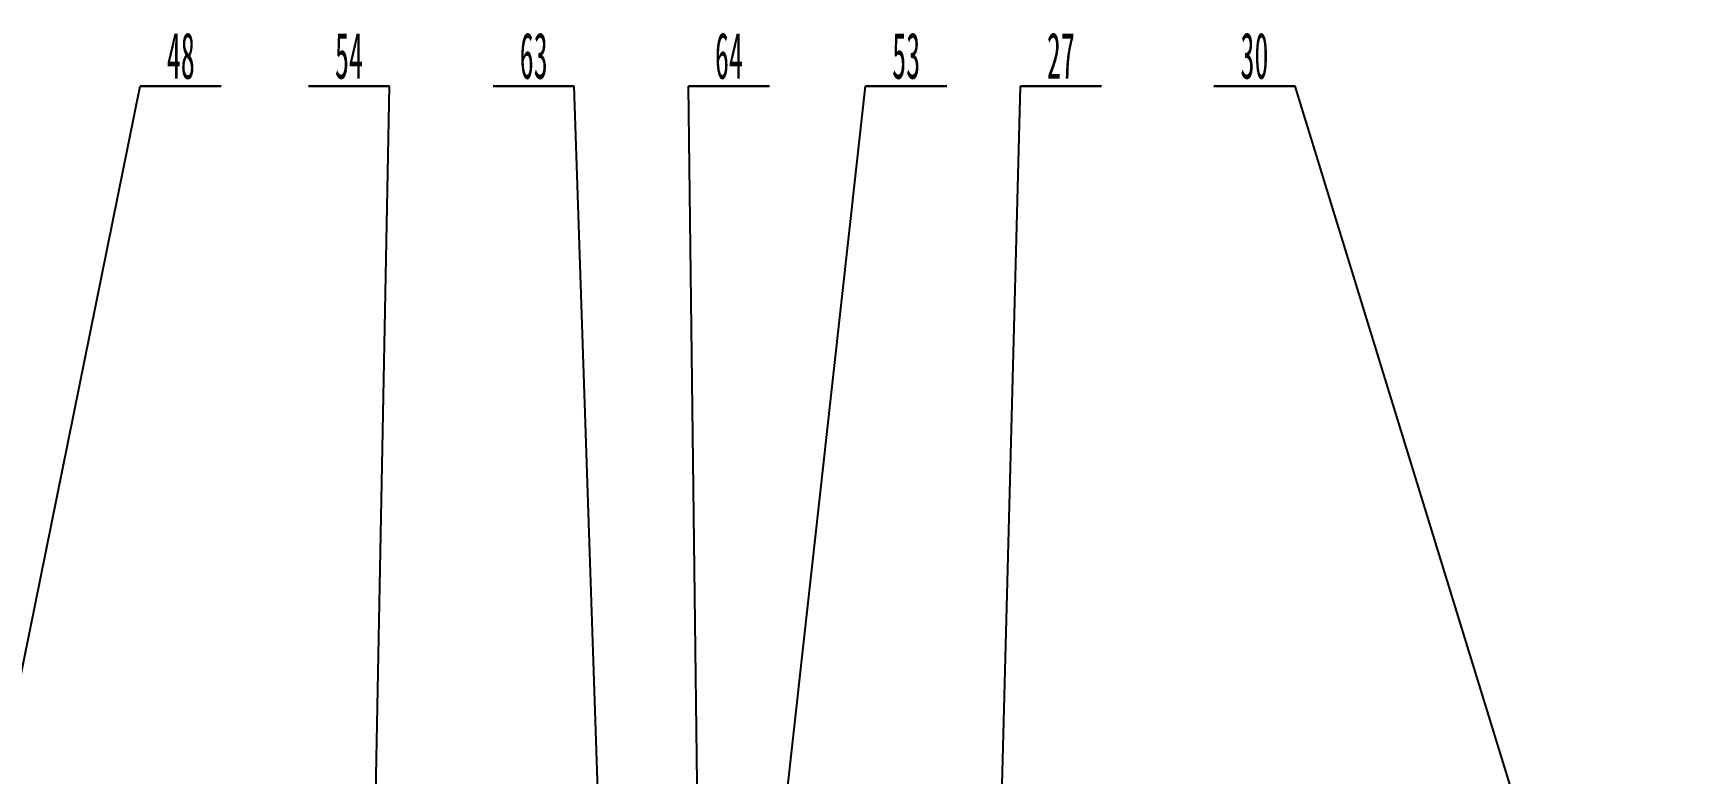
# Model space of a CAD drawing. Header units: millimetres. Extents: x 0 to 1189, y 0 to 841.
# Drawn here: x 331.2 to 580, y 398.9 to 510.6 of the extents above; entities that cross this region are included whole.
import ezdxf

# ---------------------------------------------------------------- set-up
doc = ezdxf.new("R2010")
doc.units = ezdxf.units.MM
doc.layers.add('符号', color=4, linetype='Continuous')
doc.styles.add('SLDTEXTSTYLE5', font='TXT', dxfattribs={"width": 0.44421})
doc.dimstyles.new('SLDDIMSTYLE1', dxfattribs={"dimtxt": 0.18, "dimasz": 0.8, "dimexe": 0, "dimexo": 0.0625, "dimgap": 0, "dimtad": 0, "dimtih": 1, "dimtoh": 1, "dimdec": 0, "dimrnd": 1e-09, "dimzin": 0, "dimdsep": 46, "dimtxsty": 'Standard', "dimblk1": 'DOT', "dimblk2": 'DOT', "dimsah": 1, "dimcen": 0.09, "dimadec": 0, "dimazin": 0, "dimtfac": 0.8, "dimtdec": 0, "dimtofl": 0, "dimtmove": 0, "dimatfit": 3, "dimldrblk": 'DOT', "dimfxl": 0, "dimfrac": 2, "dimtolj": 1, "dimtzin": 0, "dimarcsym": 0})

# ---------------------------------------------------------------- blocks, each defined once
blk = doc.blocks.new('SW_NOTE_0_54')
at = {"layer": '符号', "color": 0}
for p, q in [((0, 0), (12.24, 0)), ((12.24, 0), (0, 0)), ((0, 0), (12.24, 0)), ((12.24, 0), (0, 0)), ((0, 0), (12.24, 0)), ((12.24, 0), (0, 0))]:
    blk.add_line(p, q, dxfattribs=at)
at = {"layer": '符号', "color": 0, "insert": (6.12, 8.12), "char_height": 7, "attachment_point": 2, "style": 'SLDTEXTSTYLE5'}
blk.add_mtext('48', dxfattribs=at)
blk = doc.blocks.new('_Dot')
at = {"color": 0, "linetype": 'ByBlock', "lineweight": -2}
blk.add_line((-0.5, 0), (-1, 0), dxfattribs=at)
at = {"color": 0, "linetype": 'ByBlock', "const_width": 0.5}
blk.add_lwpolyline([(-0.25, 0, 1), (0.25, 0, 1)], format="xyb", close=True, dxfattribs=at)
blk = doc.blocks.new('SW_NOTE_0_55')
at = {"layer": '符号', "color": 0}
for p, q in [((-12.24, 0), (0, 0)), ((0, 0), (-12.24, 0)), ((-12.24, 0), (0, 0)), ((0, 0), (-12.24, 0)), ((-12.24, 0), (0, 0)), ((0, 0), (-12.24, 0))]:
    blk.add_line(p, q, dxfattribs=at)
at = {"layer": '符号', "color": 0, "insert": (-6.13, 8.12), "char_height": 7, "attachment_point": 2, "style": 'SLDTEXTSTYLE5'}
blk.add_mtext('54', dxfattribs=at)
blk = doc.blocks.new('SW_NOTE_0_56')
at = {"layer": '符号', "color": 0}
for p, q in [((0, 0), (12.24, 0)), ((12.24, 0), (0, 0)), ((0, 0), (12.24, 0)), ((12.24, 0), (0, 0)), ((0, 0), (12.24, 0)), ((12.24, 0), (0, 0))]:
    blk.add_line(p, q, dxfattribs=at)
at = {"layer": '符号', "color": 0, "insert": (6.12, 8.12), "char_height": 7, "attachment_point": 2, "style": 'SLDTEXTSTYLE5'}
blk.add_mtext('53', dxfattribs=at)
blk = doc.blocks.new('SW_NOTE_0_58')
at = {"layer": '符号', "color": 0}
for p, q in [((-12.24, 0), (0, 0)), ((0, 0), (-12.24, 0)), ((-12.24, 0), (0, 0)), ((0, 0), (-12.24, 0)), ((-12.24, 0), (0, 0)), ((0, 0), (-12.24, 0))]:
    blk.add_line(p, q, dxfattribs=at)
at = {"layer": '符号', "color": 0, "insert": (-6.13, 8.12), "char_height": 7, "attachment_point": 2, "style": 'SLDTEXTSTYLE5'}
blk.add_mtext('30', dxfattribs=at)
blk = doc.blocks.new('SW_NOTE_0_59')
at = {"layer": '符号', "color": 0}
for p, q in [((0, 0), (12.24, 0)), ((12.24, 0), (0, 0)), ((0, 0), (12.24, 0)), ((12.24, 0), (0, 0)), ((0, 0), (12.24, 0)), ((12.24, 0), (0, 0))]:
    blk.add_line(p, q, dxfattribs=at)
at = {"layer": '符号', "color": 0, "insert": (6.12, 8.12), "char_height": 7, "attachment_point": 2, "style": 'SLDTEXTSTYLE5'}
blk.add_mtext('27', dxfattribs=at)
blk = doc.blocks.new('SW_NOTE_0_60')
at = {"layer": '符号', "color": 0}
for p, q in [((-12.24, 0), (0, 0)), ((0, 0), (-12.24, 0)), ((-12.24, 0), (0, 0)), ((0, 0), (-12.24, 0)), ((-12.24, 0), (0, 0)), ((0, 0), (-12.24, 0))]:
    blk.add_line(p, q, dxfattribs=at)
at = {"layer": '符号', "color": 0, "insert": (-6.13, 8.12), "char_height": 7, "attachment_point": 2, "style": 'SLDTEXTSTYLE5'}
blk.add_mtext('63', dxfattribs=at)
blk = doc.blocks.new('SW_NOTE_0_61')
at = {"layer": '符号', "color": 0}
for p, q in [((0, 0), (12.24, 0)), ((12.24, 0), (0, 0)), ((0, 0), (12.24, 0)), ((12.24, 0), (0, 0)), ((0, 0), (12.24, 0)), ((12.24, 0), (0, 0))]:
    blk.add_line(p, q, dxfattribs=at)
at = {"layer": '符号', "color": 0, "insert": (6.12, 8.12), "char_height": 7, "attachment_point": 2, "style": 'SLDTEXTSTYLE5'}
blk.add_mtext('64', dxfattribs=at)

msp = doc.modelspace()

# ---------------------------------------------------------------- block references
at = {"layer": '符号'}
for name, p in [('SW_NOTE_0_54', (347.3923, 502.6031)), ('SW_NOTE_0_55', (385.034, 502.6031)), ('SW_NOTE_0_60', (412.9252, 502.6031)), ('SW_NOTE_0_61', (430.1587, 502.6031)), ('SW_NOTE_0_56', (456.9161, 502.6031)), ('SW_NOTE_0_59', (480.2721, 502.6031)), ('SW_NOTE_0_58', (521.7481, 502.6031))]:
    msp.add_blockref(name, p, dxfattribs=at)

# ---------------------------------------------------------------- leaders
for points in [[(318.483, 360.0482), (347.3923, 502.6031)], [(381.4384, 316.7266), (385.034, 502.6031)], [(418.9699, 320.7725), (412.9252, 502.6031)], [(432.3877, 322.0024), (430.1587, 502.6031)], [(437.7263, 330.1513), (456.9161, 502.6031)], [(474.8044, 293.3749), (480.2721, 502.6031)], [(579.6294, 314.4515), (521.7481, 502.6031)]]:
    msp.add_leader(points, dimstyle='SLDDIMSTYLE1', dxfattribs=at)

doc.saveas('drawing.dxf')
